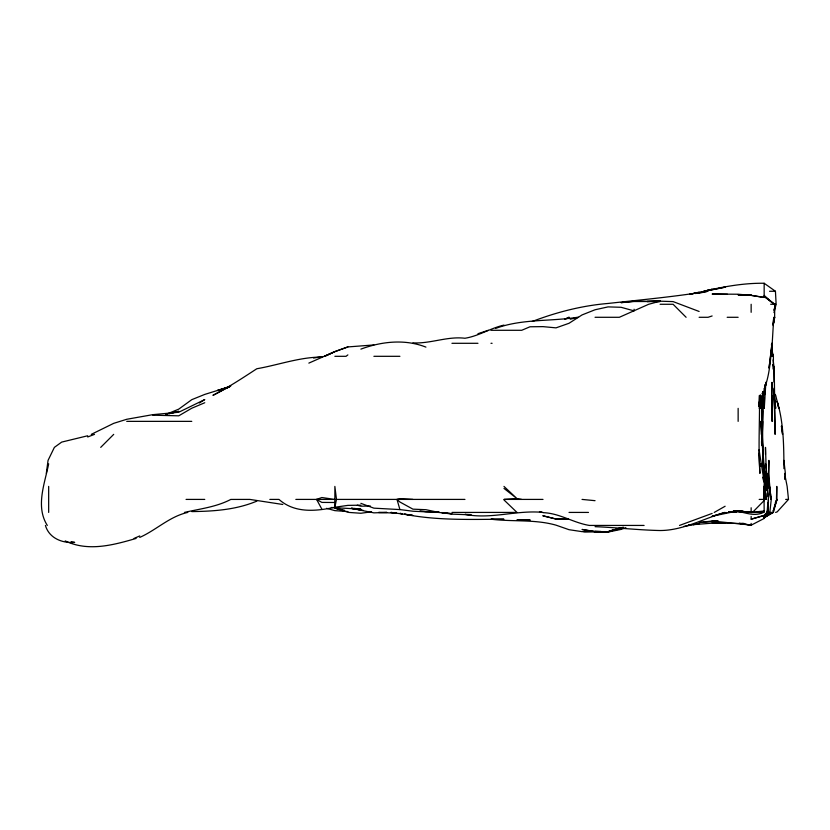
<?xml version="1.0" encoding="UTF-8"?>
<svg xmlns="http://www.w3.org/2000/svg" width="830" height="830" viewBox="0 0 830 830"><rect width="100%" height="100%" fill="white"/><g stroke="black" fill="none" stroke-linecap="round" stroke-linejoin="round"><path stroke-width="1.25" d="M761.743 445.005L761.847 408.35L762.967 395.339L761.847 408.35L763.725 391.822M764.16 295.418L774.234 304.278L764.16 296.372L774.732 304.278L774.629 317.288L773.124 325.568M761.733 421.36L761.535 426.091L761.878 408.35M762.48 421.36L762.594 410.715M764.42 397.705L764.264 408.35L765.862 382.329M785.284 479.304L785.377 473.391L783.883 460.38M771.796 395.339L772.025 382.329L771.62 395.339L772.44 421.36L771.796 395.339L772.191 421.36L772.128 408.35M762.355 433.177L763.808 391.791M762.345 432.005L762.604 421.36L762.729 460.38L765.136 491.132M776.465 499.411L776.797 486.401L776.797 499.411L773.425 512.421L764.16 517.754M768.373 499.411L767.48 512.421L764.16 516.862L767.792 512.421L768.051 502.959L767.48 512.421L764.16 518.46L751.15 525.193L739.323 523.346L751.15 525.1L712.13 521.001L699.119 522.578L718.033 521.022M763.569 391.791L763.465 395.339L766.08 382.329M783.945 468.66C783.8 446.25 783.738 422.916 777.171 401.388L778.81 408.35L775.697 395.339L774.048 393.337M764.866 392.974L765.229 384.695L764.824 394.157M761.079 398.888L760.633 408.35L760.861 398.888L760.643 401.253M759.014 403.619L759.46 395.339C759.875 421.36 758.091 447.37 759.927 473.391L759.035 453.284M764.876 389.426L765.198 384.695M767.823 502.959L767.117 512.421L764.16 515.44L751.15 519.186L764.16 515.44L767.128 512.421C771.527 494.919 763.424 477.893 763.133 460.38L766.183 485.218L764.16 467.684L764.721 473.391M763.216 394.157L763.413 391.791M771.495 346.847L772.066 356.309L771.993 343.298C770.603 358.726 769.835 374.672 764.16 389.239L766.432 382.329L759.315 408.35L762.22 395.339L759.927 408.35L760.404 403.619M772.025 343.298L769.026 368.136L772.211 343.298L773.768 317.288L773.083 323.202M769.815 512.421L768.207 512.421L764.16 517.349L772.471 512.421L764.16 517.619L769.815 512.421L771.267 499.411L769.483 486.401L770.448 494.68M761.504 405.984L761.805 403.619M46.314 473.391L48.057 460.38L54.386 447.37L61.679 442.1L87.7 435.771M360.884 505.18L347.874 505.377L334.864 507.244L334.864 486.401L336.482 499.411L334.864 507.244C315.919 511.332 294.619 513.386 278.973 499.411L269.823 499.411M773.965 312.557L776.133 304.278L775.438 291.268L764.16 283.269C743.919 282.968 723.656 286.651 703.985 291.268L725.13 287.159L689.657 294.308L699.119 292.16M48.669 463.825C44.654 483.797 35.389 506.539 47.3 525.432M776.133 500.594L773.155 511.239L777.171 499.411L775.376 502.658M764.16 498.488L763.953 486.401L764.16 510.969L763.465 512.421C753.142 517.453 743.493 511.218 733.409 511M767.2 512.421L764.16 518.46M764.16 517.858L768.207 512.421M784.589 473.391L787.141 486.401L788.5 499.411L777.171 511.871L775.625 512.421M752.488 512.421L764.16 500.542M100.71 447.37L113.71 434.36M764.16 515.357L767.792 512.421M347.874 354.898L346.048 356.309L334.864 356.309M199.356 402.986L204.771 399.552L178.761 412.24L152.741 414.668L126.72 419.285L113.71 423.342L91.269 434.36M623.206 527.309L621.068 528.554L609.241 531.096L621.068 528.596L623.195 527.33L621.068 528.554L609.241 531.304M714.236 512.421L725.13 506.238M139.731 537.415C156.299 530.069 169.569 516.457 187.767 512.421M308.843 363.115L334.864 351.609L347.874 346.93L373.894 344.938M324.924 356.309L334.864 351.619L347.874 346.93M324.302 356.309L334.864 351.619M134.055 538.431L139.731 535.941M204.771 402.737L191.772 408.225L178.761 415.82L152.741 415.197M165.751 414.502L178.761 409.128L191.772 399.666L204.771 394.406L229.609 386.707M495.707 328.41C521.738 318.71 550.352 321.563 577.421 317.288M87.7 436.974L94.516 434.36M532.362 321.438C556.764 312.132 581.996 305.627 608.058 303.458C641.393 299.775 674.769 296.735 707.886 291.268L699.119 293.208M625.862 527.641L621.068 529.405L608.058 532.072L595.048 531.937L608.058 531.968L621.068 527.704L609.241 531.221M321.853 509.153L316.583 499.411L321.853 497.533L334.864 499.411L295.833 499.411M712.13 513.428L679.511 525.432M477.966 333.702L488.279 330.288M712.13 315.96L708.073 317.288L699.119 317.288M503.976 325.101C490.468 328.151 478.723 336.067 464.956 338.256C447.318 336.088 430.511 343.879 412.925 342.863M256.812 501.133C236.031 509.828 213.943 511.301 191.772 511.591M360.884 349.119C381.644 341.452 404.905 338.868 425.925 347.106M438.935 512.421L412.925 511.228L399.915 509.579L396.999 499.411L399.915 498.612L412.925 499.411M371.55 511.788L360.884 513.262L348.787 512.421L334.864 508.178L344.326 510.18M224.878 388.523L217.782 390.349L229.609 386.977L217.782 390.598L230.792 385.971L212.937 395.339C228.209 387.527 242.453 378.117 256.812 368.748C278.569 364.951 299.557 357.118 321.853 357.056M169.299 413.745L178.761 411.307L165.751 414.305M184.416 512.421C200.072 508.811 216.319 507.016 230.792 499.432L249.799 499.411L282.823 504.484M136.099 538.431C113.212 545.123 88.001 551.929 65.228 540.901M570.21 319.208L578.51 317.288M609.241 531.024L621.068 528.596M313.574 358.052L321.853 356.713M728.906 512.245L732.371 511.705M690.757 524.892L688.361 525.245L690.757 524.965M693.143 524.529L699.119 523.637L683.744 526.469M725.13 512.774L726.873 512.535M693.143 524.653L712.13 523.159L725.13 523.014L712.13 522.765L744.053 523.637M731.043 511.674L728.678 511.975L736.957 511.705L728.678 512.214M764.16 510.969L751.15 512.421L733.409 511.114M742.871 511.788L732.226 511.674M370.346 506.01L360.884 506.207L357.336 505.211M583.22 531.615L605.692 531.615M595.048 531.791L582.038 529.457L595.048 531.511L582.038 531.646L569.027 529.696L556.017 525.162C534.8 519.134 512.577 521.914 490.976 519.196L503.976 519.238C470.838 519.362 437.348 520.659 404.646 514.258M584.403 531.584L595.048 531.511M769.535 291.268L775.438 291.268M660.089 304.278L673.099 304.278L686.109 317.288M770.665 304.278L774.732 304.278M595.048 317.288L619.346 317.288L648.666 304.278L660.089 301.186L673.099 301.601L699.119 311.468M727.163 317.288L738.14 317.288M490.976 330.288L521.717 330.288L529.996 326.781L543.007 326.636L556.017 327.86L569.027 323.285L582.038 314.933L595.048 309.766L608.058 306.893L621.068 307.287L634.079 310.877L634.079 309.237M451.945 343.298L477.966 343.298M490.976 343.298L492.097 343.298M373.894 356.309L399.915 356.309M126.72 421.36L191.772 421.36M186.065 499.411L204.771 499.411M336.482 499.411L464.956 499.411M543.007 499.411L503.976 499.411L516.986 498.612L521.582 499.411M759.17 499.411L765.748 499.411M766.38 499.411L764.16 479.076L765.104 486.401M785.688 499.411L788.5 499.411M451.945 512.421L516.986 512.421L503.976 499.94M543.007 512.421C516.82 509.776 491.08 519.632 464.956 514.351L470.869 514.59M569.027 512.421L588.48 512.421M764.16 512.421L751.057 512.421L738.14 510.917L751.15 512.421L738.14 511.093L729.404 512.027L738.14 510.844L712.13 516.229L725.13 512.421C703.477 518.491 683.173 530.484 660.089 530.526C638.353 530.069 616.763 527.538 595.048 526.677M770.282 512.421L773.425 512.421M644.09 525.432L589.362 525.432C573.343 522.827 559.389 513.106 543.007 512.66M595.048 531.926L608.058 531.968L595.048 531.366L600.962 531.459M438.935 511.768L425.925 511.716L420.011 510.875M470.869 514.839L451.945 514.144L441.716 512.608M334.864 502.492L321.853 502.409L316.583 499.411M764.16 297.451L751.15 295.366L738.14 294.92L751.15 295.044L738.14 294.608L751.15 295.366L764.16 297.451L764.16 283.269M741.688 523.325L744.053 523.429M727.495 294.266L712.13 294.069L738.14 294.225L751.15 295.366M363.25 510.398L351.422 508.271M744.053 511.467L738.14 511.093L746.222 512.421L740.453 511M747.602 511.695L751.15 511.923M396.367 513.137L378.625 512.452L386.905 512.421L373.894 512.857L351.422 508.334L360.884 509.879L352.605 508.385M347.874 511.571L334.864 510.637L326.584 508.334M764.16 499.37L764.731 499.411M399.915 509.579L373.894 508.157L360.884 503.343M438.935 512.484L451.945 513.677L441.716 512.556M582.038 499.411L595.048 500.677M396.512 513.023L390.837 512.421L412.925 515.451L404.646 514.133M353.788 508.375L360.884 509.143L331.315 507.493M402.28 513.76L399.915 513.376L402.28 513.822M438.655 512.421L425.925 509.693L412.925 509.153L399.915 502.015L396.999 499.411M71.141 541.627L74.69 542.405C62.323 543.411 49.095 538.224 45.422 525.432M539.459 511.56L541.824 512.131M503.976 488.403L516.986 498.612L503.976 486.401M773.83 393.171L774.836 395.339M771.568 350.395L773.394 356.309L773.384 369.319L773.145 364.588L774.317 369.319L774.338 382.329L774.234 369.319L773.145 359.857M772.325 353.943L772.989 356.309L771.443 344.481M773.135 364.588L774.234 369.319L775.116 434.36L774.141 395.339L775.687 408.35L774.162 395.339M764.16 484.876L764.689 491.132M764.16 473.391L766.163 486.401L764.067 473.391L765.467 486.401L760.851 421.36L761.307 434.36M759.045 449.736L764.16 481.857L766.017 499.411M758.973 453.284L759.326 455.649M763.102 477.136L763.631 480.881M766.754 489.949L766.422 487.584L766.557 489.949M767.252 493.497L767.584 495.863M761.079 466.294L760.747 463.929L761.048 466.294M763.102 477.219L763.631 481.047M781.445 426.091L782.576 434.36L781.424 426.091M767.926 495.863L766.017 473.391L766.349 482.853M764.866 474.573L766.121 485.218M770.717 497.046L770.997 499.411L768.611 473.391L768.912 460.38L768.622 479.304M773.954 388.243L774.629 408.35L773.975 389.426M769.037 486.401L769.265 488.766M763.144 462.746L763.766 469.842M764.835 493.497L764.98 495.863M765.696 463.929L768.207 486.401L766.329 473.391L765.478 447.37L765.488 454.467M784.744 476.939L784.848 479.304M762.646 452.101L762.365 436.725M761.525 441.456L761.639 445.005M762.365 437.908L762.542 447.37L762.355 435.543M751.15 304.278L751.15 312.319M751.15 507.763L751.15 512.598M751.15 516.457L751.15 518.449M751.15 523.388L751.15 525.193M738.14 408.35L738.14 421.36M48.669 486.401L48.669 512.421M760.311 395.339L759.045 405.984L760.311 395.339M760.456 395.339L758.983 405.984L760.456 395.339M774.629 317.288L773.249 324.385L774.629 317.288M762.812 391.553L762.272 394.074L762.812 391.563M775.542 304.278L774.089 310.192L775.542 304.278M569.027 317.288L564.691 319.301L569.027 317.288M697.937 292.938L695.571 293.519L697.937 292.917M712.13 289.265L703.923 291.268L712.13 289.286M634.079 301.207L621.068 302.639L634.079 301.518L660.089 301.518L634.079 301.207M660.089 301.051L647.078 301.518L660.089 301.051M529.996 520.037L516.986 520.14L529.996 520.037M567.845 518.937L556.017 519.02L543.007 515.814L556.017 519.02L567.845 518.926M718.033 521.282L712.13 521.001L718.033 521.292M770.738 499.411L768.808 486.401L767.958 473.391L770.738 499.411"/></g></svg>
